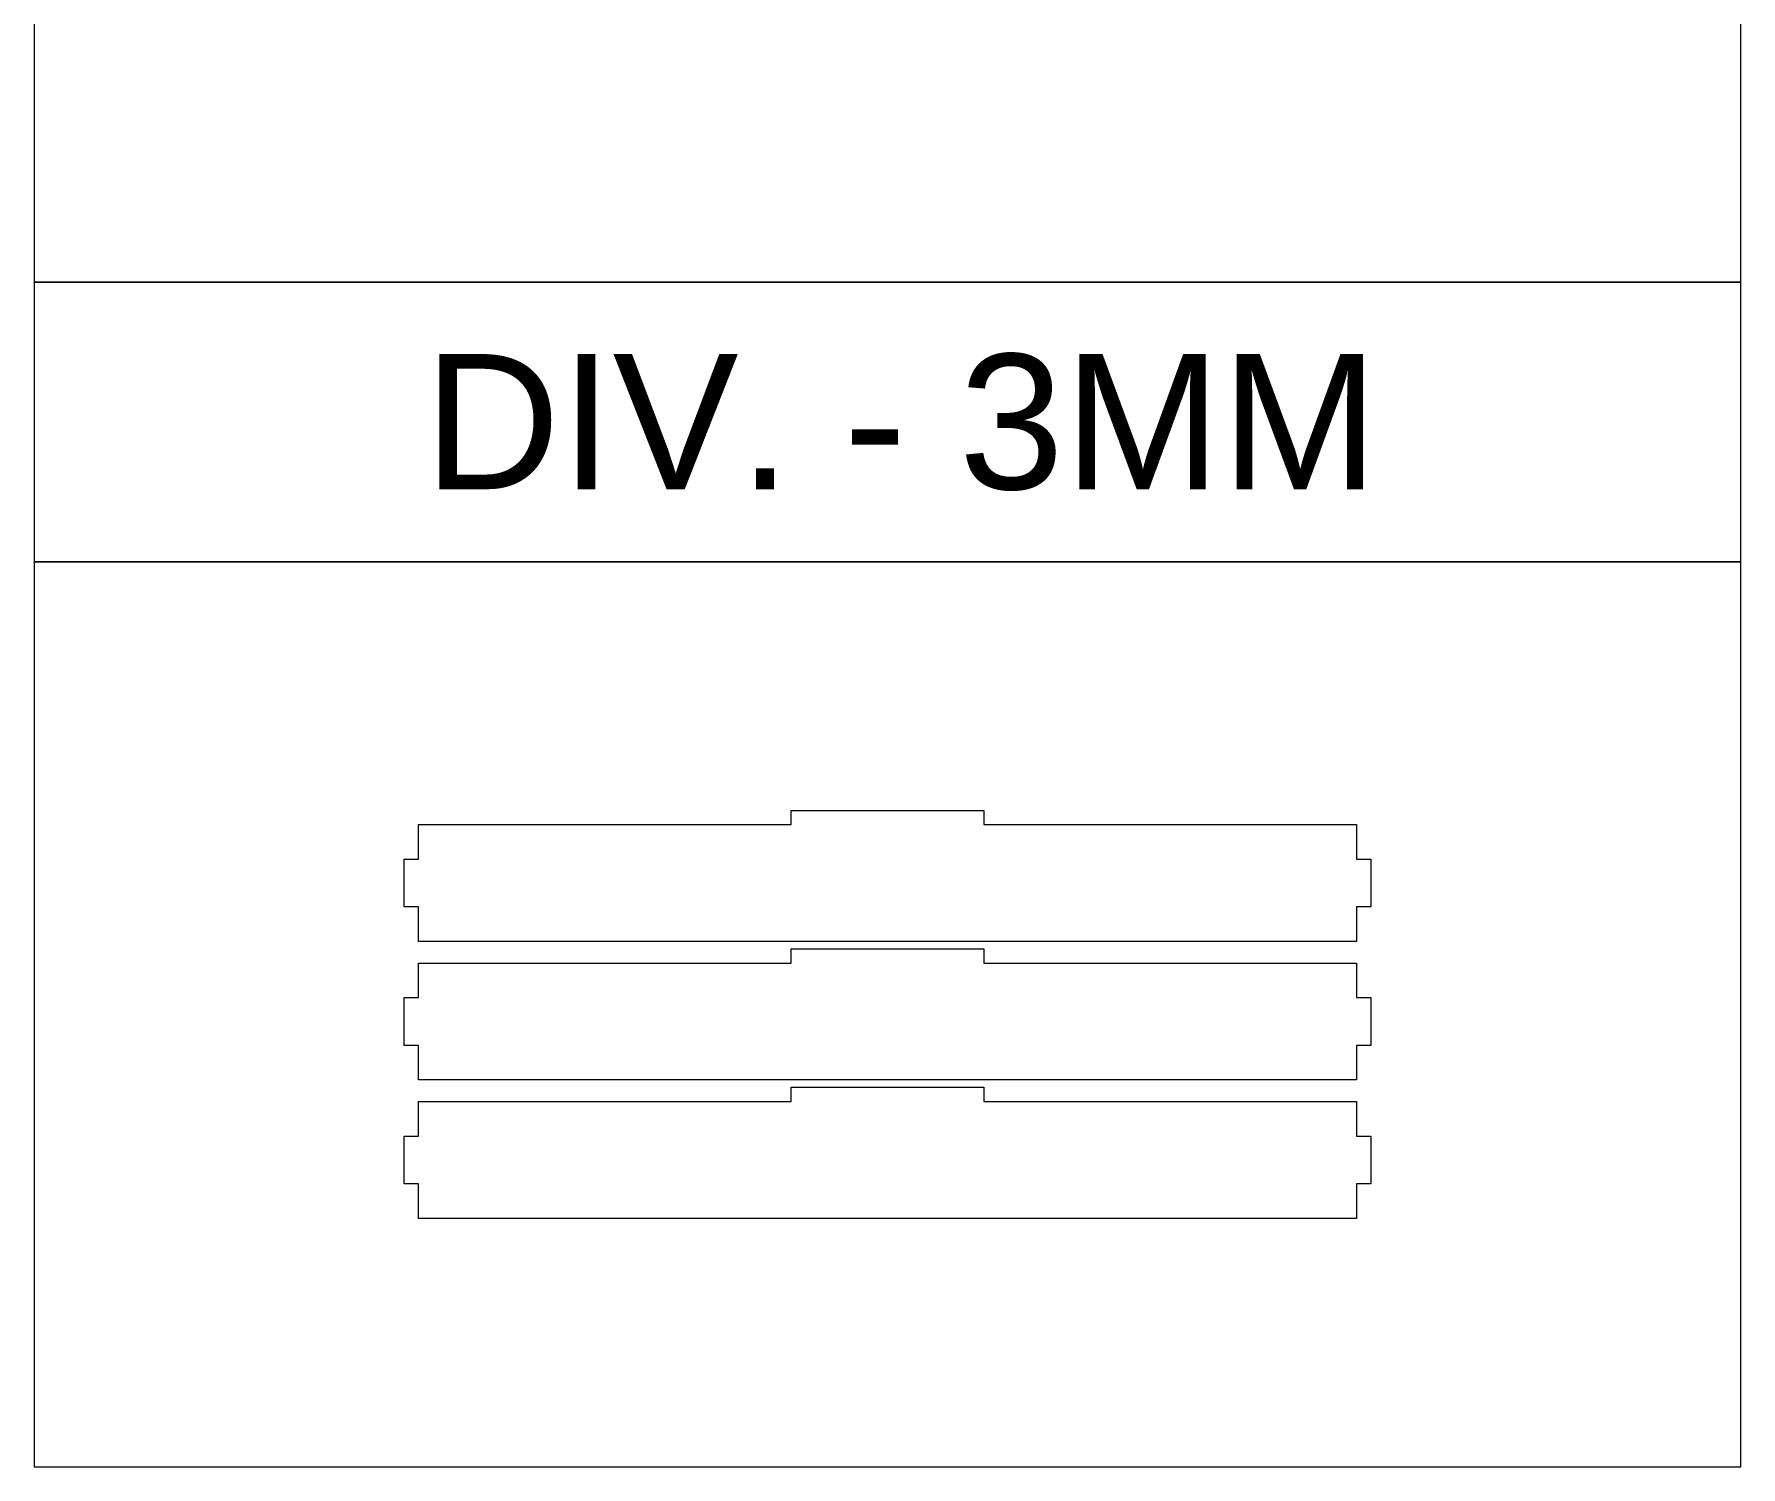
# Model space of a CAD drawing. Header units: millimetres. Extents: x -1409 to 1409, y -600 to 600.
# Drawn here: x -62 to 654, y -600 to 0 of the extents above; entities that cross this region are included whole.
import ezdxf

# ---------------------------------------------------------------- set-up
doc = ezdxf.new("R2010")
doc.units = ezdxf.units.MM
doc.header["$MEASUREMENT"] = 0
doc.layers.add('Layer 1', color=7, linetype='Continuous')
doc.styles.add('0', font='arial.ttf', dxfattribs={"height": 1})

msp = doc.modelspace()

# ---------------------------------------------------------------- linework, layer by layer
at = {"layer": 'Layer 1', "color": 142, "lineweight": 20}
for points in [[(-61.5545, -103.96), (653.6267, -103.96), (653.6267, 483.2666), (-61.5545, 483.2666), (-61.5545, -103.96)], [(-61.5545, -221.16), (653.6267, -221.16), (653.6267, -103.96), (-61.5545, -103.96), (-61.5545, -221.16)], [(-61.5545, -600.4666), (653.6267, -600.4666), (653.6267, -221.16), (-61.5545, -221.16), (-61.5545, -600.4666)]]:
    msp.add_lwpolyline(points, close=True, dxfattribs=at)
at = {"layer": 'Layer 1', "color": 250, "lineweight": 20}
for points in [[(255.7028, -331.3133), (255.7028, -331.3133), (99.5361, -331.3133), (99.5361, -331.3133), (99.5361, -331.3133), (99.5361, -331.3133), (99.5361, -345.8133), (99.5361, -345.8133), (99.5361, -345.8133), (99.5361, -345.8133), (93.5361, -345.8133), (93.5361, -345.8133), (93.5361, -345.8133), (93.5361, -345.8133), (93.5361, -365.8133), (93.5361, -365.8133), (93.5361, -365.8133), (93.5361, -365.8133), (99.5361, -365.8133), (99.5361, -365.8133), (99.5361, -365.8133), (99.5361, -365.8133), (99.5361, -380.3133), (99.5361, -380.3133), (99.5361, -380.3133), (99.5361, -380.3133), (492.5361, -380.3133), (492.5361, -380.3133), (492.5361, -380.3133), (492.5361, -380.3133), (492.5361, -365.8133), (492.5361, -365.8133), (492.5361, -365.8133), (492.5361, -365.8133), (498.5361, -365.8133), (498.5361, -365.8133), (498.5361, -365.8133), (498.5361, -365.8133), (498.5361, -345.8133), (498.5361, -345.8133), (498.5361, -345.8133), (498.5361, -345.8133), (492.5361, -345.8133), (492.5361, -345.8133), (492.5361, -345.8133), (492.5361, -345.8133), (492.5361, -331.3133), (492.5361, -331.3133), (492.5361, -331.3133), (492.5361, -331.3133), (336.3694, -331.3133), (336.3694, -331.3133), (336.3694, -331.3133), (336.3694, -331.3133), (336.3694, -325.3133), (336.3694, -325.3133), (336.3694, -325.3133), (336.3694, -325.3133), (255.7028, -325.3133), (255.7028, -325.3133), (255.7028, -325.3133), (255.7028, -325.3133), (255.7028, -331.3133), (255.7028, -331.3133)], [(255.7028, -389.3133), (255.7028, -389.3133), (99.5361, -389.3133), (99.5361, -389.3133), (99.5361, -389.3133), (99.5361, -389.3133), (99.5361, -403.8133), (99.5361, -403.8133), (99.5361, -403.8133), (99.5361, -403.8133), (93.5361, -403.8133), (93.5361, -403.8133), (93.5361, -403.8133), (93.5361, -403.8133), (93.5361, -423.8133), (93.5361, -423.8133), (93.5361, -423.8133), (93.5361, -423.8133), (99.5361, -423.8133), (99.5361, -423.8133), (99.5361, -423.8133), (99.5361, -423.8133), (99.5361, -438.3133), (99.5361, -438.3133), (99.5361, -438.3133), (99.5361, -438.3133), (492.5361, -438.3133), (492.5361, -438.3133), (492.5361, -438.3133), (492.5361, -438.3133), (492.5361, -423.8133), (492.5361, -423.8133), (492.5361, -423.8133), (492.5361, -423.8133), (498.5361, -423.8133), (498.5361, -423.8133), (498.5361, -423.8133), (498.5361, -423.8133), (498.5361, -403.8133), (498.5361, -403.8133), (498.5361, -403.8133), (498.5361, -403.8133), (492.5361, -403.8133), (492.5361, -403.8133), (492.5361, -403.8133), (492.5361, -403.8133), (492.5361, -389.3133), (492.5361, -389.3133), (492.5361, -389.3133), (492.5361, -389.3133), (336.3694, -389.3133), (336.3694, -389.3133), (336.3694, -389.3133), (336.3694, -389.3133), (336.3694, -383.3133), (336.3694, -383.3133), (336.3694, -383.3133), (336.3694, -383.3133), (255.7028, -383.3133), (255.7028, -383.3133), (255.7028, -383.3133), (255.7028, -383.3133), (255.7028, -389.3133), (255.7028, -389.3133)], [(255.7028, -447.3133), (255.7028, -447.3133), (99.5361, -447.3133), (99.5361, -447.3133), (99.5361, -447.3133), (99.5361, -447.3133), (99.5361, -461.8133), (99.5361, -461.8133), (99.5361, -461.8133), (99.5361, -461.8133), (93.5361, -461.8133), (93.5361, -461.8133), (93.5361, -461.8133), (93.5361, -461.8133), (93.5361, -481.8133), (93.5361, -481.8133), (93.5361, -481.8133), (93.5361, -481.8133), (99.5361, -481.8133), (99.5361, -481.8133), (99.5361, -481.8133), (99.5361, -481.8133), (99.5361, -496.3133), (99.5361, -496.3133), (99.5361, -496.3133), (99.5361, -496.3133), (492.5361, -496.3133), (492.5361, -496.3133), (492.5361, -496.3133), (492.5361, -496.3133), (492.5361, -481.8133), (492.5361, -481.8133), (492.5361, -481.8133), (492.5361, -481.8133), (498.5361, -481.8133), (498.5361, -481.8133), (498.5361, -481.8133), (498.5361, -481.8133), (498.5361, -461.8133), (498.5361, -461.8133), (498.5361, -461.8133), (498.5361, -461.8133), (492.5361, -461.8133), (492.5361, -461.8133), (492.5361, -461.8133), (492.5361, -461.8133), (492.5361, -447.3133), (492.5361, -447.3133), (492.5361, -447.3133), (492.5361, -447.3133), (336.3694, -447.3133), (336.3694, -447.3133), (336.3694, -447.3133), (336.3694, -447.3133), (336.3694, -441.3133), (336.3694, -441.3133), (336.3694, -441.3133), (336.3694, -441.3133), (255.7028, -441.3133), (255.7028, -441.3133), (255.7028, -441.3133), (255.7028, -441.3133), (255.7028, -447.3133), (255.7028, -447.3133)]]:
    msp.add_open_spline(points, degree=3, knots=[0, 0, 0, 0, 0.05882353, 0.05882353, 0.05882353, 0.05882353, 0.11764706, 0.11764706, 0.11764706, 0.11764706, 0.17647059, 0.17647059, 0.17647059, 0.17647059, 0.23529412, 0.23529412, 0.23529412, 0.23529412, 0.29411765, 0.29411765, 0.29411765, 0.29411765, 0.35294118, 0.35294118, 0.35294118, 0.35294118, 0.41176471, 0.41176471, 0.41176471, 0.41176471, 0.47058824, 0.47058824, 0.47058824, 0.47058824, 0.52941176, 0.52941176, 0.52941176, 0.52941176, 0.58823529, 0.58823529, 0.58823529, 0.58823529, 0.64705882, 0.64705882, 0.64705882, 0.64705882, 0.70588235, 0.70588235, 0.70588235, 0.70588235, 0.76470588, 0.76470588, 0.76470588, 0.76470588, 0.82352941, 0.82352941, 0.82352941, 0.82352941, 0.88235294, 0.88235294, 0.88235294, 0.88235294, 1, 1, 1, 1], dxfattribs=at)

# ---------------------------------------------------------------- texts
at = {"layer": 'Layer 1', "color": 142, "style": '0'}
msp.add_text('DIV. - 3MM', height=56.64658, dxfattribs=at).set_placement((101.7528, -190.7259))

doc.saveas('drawing.dxf')
